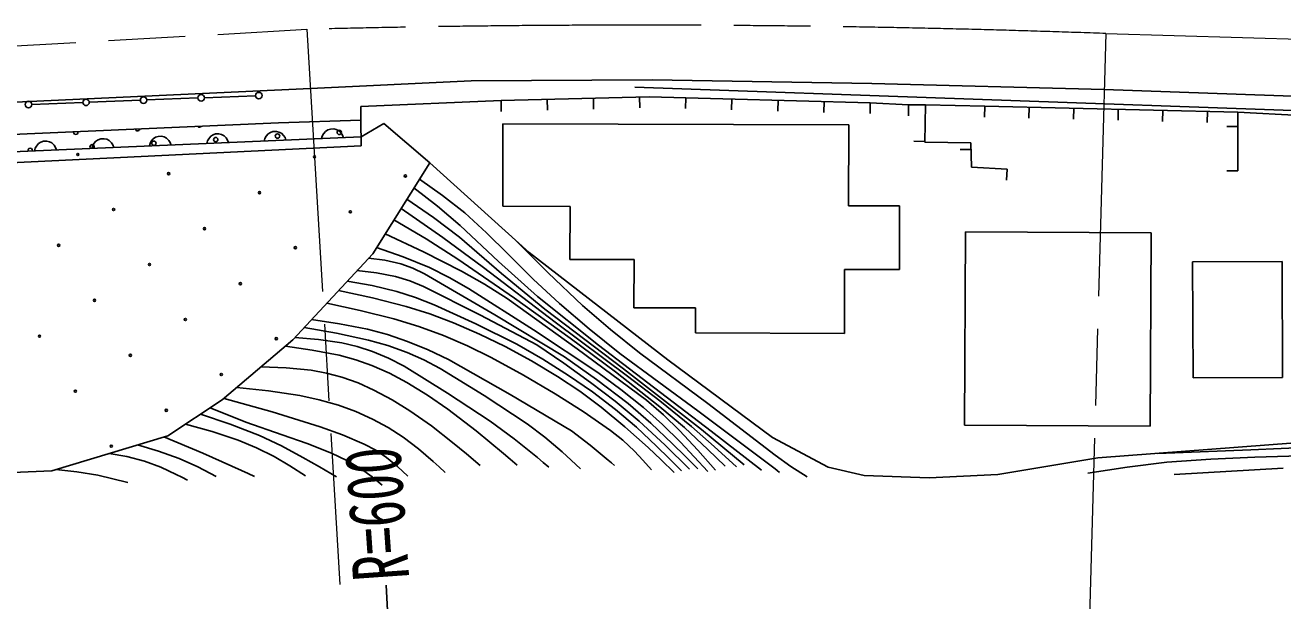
# Model space of a CAD drawing. Units: millimetres, scale not verified. Extents: x 40000 to 680000, y 20000 to 380000.
# Drawn here: x 398220 to 455682, y 264990 to 291290 of the extents above; entities that cross this region are included whole.
import ezdxf
from ezdxf.enums import TextEntityAlignment as Align

# ---------------------------------------------------------------- set-up
doc = ezdxf.new("R2010")
doc.units = ezdxf.units.MM
doc.header["$LTSCALE"] = 1000
doc.linetypes.add('CHAIN', pattern=[18.5, 12, -1.5, 3.5, -1.5])
for name, color, linetype, lineweight in [('M-BGD', 7, 'Continuous', 25), ('M-BMK', 2, 'CHAIN', 13), ('M-BMK-HTXT', 7, 'Continuous', 13)]:
    doc.layers.add(name, color=color, linetype=linetype, lineweight=lineweight)
doc.styles.add('ＭＳ ゴシック', font='')
doc.styles.get('ＭＳ ゴシック').set_extended_font_data('MS Gothic')

msp = doc.modelspace()

# ---------------------------------------------------------------- linework, layer by layer
at = {"layer": 'M-BGD'}
for p, q in [((418603, 288741), (411251, 288402)), ((426873, 288792), (418603, 288741)), ((436900, 288621), (426873, 288792)), ((447525, 288356), (436900, 288621)), ((411251, 288402), (397764, 287774)), ((406114, 287963), (403782, 287872)), ((408745, 288066), (406414, 287975)), ((426732, 288022), (419962, 287850)), ((422072, 287904), (422084, 287404)), ((424181, 287957), (424193, 287457)), ((426076, 288454), (551387, 283996)), ((426290, 288011), (426302, 287511)), ((436835, 287747), (426732, 288022)), ((428399, 287976), (428385, 287477)), ((430508, 287919), (430494, 287419)), ((497073, 286598), (447525, 288356)), ((400851, 287758), (398519, 287667)), ((403483, 287861), (401151, 287770)), ((419962, 287850), (413554, 287568)), ((413554, 287568), (413554, 286949)), ((419962, 287850), (419975, 287350)), ((432617, 287862), (432603, 287362)), ((434726, 287804), (434712, 287305)), ((436835, 287747), (436821, 287247)), ((438584, 287650), (436835, 287747)), ((439353, 287650), (438584, 287650)), ((438584, 287650), (438584, 287150)), ((439325, 285940), (439353, 287650)), ((442060, 287593), (439353, 287650)), ((442060, 287593), (442048, 287093)), ((453629, 287308), (442060, 287593)), ((444095, 287542), (444083, 287043)), ((446131, 287492), (446118, 286992)), ((448166, 287442), (448154, 286942)), ((450201, 287392), (450189, 286892)), ((452236, 287342), (452224, 286842)), ((376921, 285381), (409801, 286821)), ((376921, 285381), (409801, 286821)), ((409801, 286821), (413554, 286949)), ((413554, 286949), (413578, 285782)), ((414602, 286803), (413570, 286183)), ((416713, 285007), (414602, 286803)), ((420051, 286776), (420041, 283020)), ((435853, 286732), (420051, 286776)), ((453629, 284629), (453629, 287308)), ((453629, 287308), (456476, 287168)), ((413570, 286183), (392595, 285295)), ((404075, 286104), (404182, 286168)), ((404182, 286168), (404298, 286208)), ((404298, 286208), (404453, 286215)), ((404453, 286215), (404572, 286185)), ((404572, 286185), (404684, 286129)), ((406606, 286101), (406697, 286215)), ((406697, 286215), (406804, 286279)), ((406804, 286279), (406920, 286319)), ((406920, 286319), (407075, 286326)), ((407075, 286326), (407194, 286296)), ((407194, 286296), (407306, 286240)), ((407306, 286240), (407408, 286135)), ((409172, 286112), (409228, 286212)), ((409228, 286212), (409319, 286325)), ((409319, 286325), (409426, 286390)), ((409426, 286390), (409542, 286430)), ((409542, 286430), (409697, 286437)), ((409697, 286437), (409816, 286407)), ((409816, 286407), (409928, 286351)), ((409928, 286351), (410030, 286245)), ((410030, 286245), (410094, 286151)), ((411759, 286106), (411794, 286223)), ((411794, 286223), (411850, 286322)), ((411850, 286322), (411940, 286436)), ((411940, 286436), (412048, 286501)), ((412048, 286501), (412164, 286541)), ((412164, 286541), (412319, 286547)), ((412319, 286547), (412437, 286517)), ((412437, 286517), (412550, 286462)), ((412550, 286462), (412652, 286356)), ((412652, 286356), (412716, 286262)), ((412716, 286262), (412758, 286148)), ((435843, 283041), (435853, 286732)), ((453629, 286665), (453129, 286665)), ((362261, 283273), (413578, 285782)), ((398650, 285551), (398685, 285668)), ((398685, 285668), (398741, 285768)), ((398741, 285768), (398831, 285882)), ((398831, 285882), (398938, 285946)), ((398938, 285946), (399054, 285986)), ((399054, 285986), (399209, 285993)), ((399209, 285993), (399328, 285963)), ((399328, 285963), (399441, 285908)), ((399441, 285908), (399543, 285802)), ((399543, 285802), (399607, 285707)), ((399607, 285707), (399649, 285594)), ((401272, 285662), (401307, 285779)), ((401307, 285779), (401363, 285879)), ((401363, 285879), (401453, 285993)), ((401453, 285993), (401560, 286057)), ((401560, 286057), (401676, 286097)), ((401676, 286097), (401831, 286104)), ((401831, 286104), (401950, 286074)), ((401950, 286074), (402062, 286019)), ((402062, 286019), (402164, 285913)), ((402164, 285913), (402229, 285818)), ((402229, 285818), (402271, 285705)), ((403894, 285773), (403929, 285890)), ((403929, 285890), (403985, 285990)), ((403985, 285990), (404075, 286104)), ((404684, 286129), (404786, 286024)), ((404786, 286024), (404850, 285929)), ((404850, 285929), (404893, 285815)), ((406515, 285884), (406551, 286001)), ((406551, 286001), (406606, 286101)), ((407408, 286135), (407472, 286040)), ((407472, 286040), (407515, 285926)), ((409137, 285995), (409172, 286112)), ((410094, 286151), (410136, 286037)), ((439325, 285977), (438825, 285985)), ((441433, 285911), (439325, 285940)), ((441441, 285615), (440941, 285603)), ((441462, 284800), (441433, 285911)), ((414098, 280848), (416713, 285007)), ((421249, 280906), (416713, 285007)), ((443086, 284715), (441462, 284800)), ((443086, 284715), (443060, 284215)), ((453629, 284629), (453129, 284629)), ((416243, 284261), (417294, 283513)), ((415664, 283340), (416875, 282496)), ((415986, 283852), (417062, 283020)), ((417294, 283513), (418313, 282713)), ((415393, 282909), (417300, 281589)), ((417062, 283020), (418099, 282144)), ((423115, 283011), (420041, 283020)), ((423108, 280588), (423115, 283011)), ((438174, 283034), (435843, 283041)), ((438166, 280125), (438174, 283034)), ((415068, 282392), (416541, 281528)), ((416875, 282496), (418058, 281598)), ((418099, 282144), (419840, 280499)), ((418313, 282713), (419306, 281805)), ((414665, 281751), (416426, 280929)), ((417300, 281589), (419169, 280221)), ((418058, 281598), (419991, 279939)), ((419306, 281805), (420267, 280845)), ((441139, 273016), (441181, 281845)), ((441181, 281845), (449669, 281804)), ((449669, 281804), (449627, 272976)), ((414278, 281135), (415496, 280703)), ((416541, 281528), (417992, 280606)), ((420600, 281493), (422121, 279972)), ((410443, 276910), (414098, 280848)), ((413913, 280649), (414658, 280548)), ((414658, 280548), (415385, 280389)), ((415496, 280703), (416698, 280213)), ((416426, 280929), (418155, 280055)), ((417992, 280606), (420573, 278823)), ((419840, 280499), (421624, 278897)), ((420267, 280845), (421430, 279688)), ((427576, 276002), (421249, 280906)), ((426039, 280580), (423108, 280588)), ((426033, 278382), (426039, 280580)), ((451559, 280474), (455652, 280491)), ((451581, 275171), (451559, 280474)), ((455652, 280491), (455674, 275189)), ((413379, 280075), (414267, 279971)), ((414267, 279971), (415147, 279808)), ((415385, 280389), (415933, 280192)), ((415933, 280192), (416471, 279932)), ((416471, 279932), (419685, 278057)), ((416698, 280213), (417600, 279762)), ((418155, 280055), (419212, 279456)), ((419169, 280221), (422431, 277717)), ((419991, 279939), (421969, 278321)), ((422121, 279972), (423689, 278490)), ((435653, 277211), (435661, 280132)), ((438166, 280125), (435661, 280132)), ((412937, 279597), (414079, 279391)), ((414079, 279391), (415203, 279127)), ((415147, 279808), (415791, 279613)), ((415791, 279613), (416427, 279357)), ((416427, 279357), (419029, 278046)), ((417600, 279762), (418474, 279258)), ((419212, 279456), (420247, 278801)), ((421430, 279688), (422635, 278574)), ((412533, 279163), (414087, 278834)), ((414087, 278834), (415633, 278444)), ((415203, 279127), (416056, 278849)), ((416056, 278849), (416900, 278509)), ((418474, 279258), (421444, 277365)), ((420247, 278801), (423440, 276506)), ((420573, 278823), (423117, 276991)), ((421624, 278897), (424419, 276678)), ((412002, 278589), (413534, 278262)), ((413534, 278262), (415065, 277873)), ((415633, 278444), (416717, 278101)), ((416900, 278509), (418805, 277643)), ((421969, 278321), (425561, 275597)), ((422635, 278574), (423987, 277414)), ((423689, 278490), (424966, 277383)), ((428854, 278374), (426033, 278382)), ((428851, 277230), (428854, 278374)), ((411307, 277841), (412583, 277652)), ((412583, 277652), (413858, 277403)), ((415065, 277873), (416212, 277518)), ((416717, 278101), (417792, 277697)), ((417792, 277697), (418985, 277180)), ((418805, 277643), (420685, 276721)), ((419029, 278046), (421592, 276686)), ((419685, 278057), (422860, 276136)), ((422431, 277717), (425740, 275253)), ((410544, 277019), (411619, 276925)), ((410964, 277471), (412439, 277216)), ((412439, 277216), (413903, 276901)), ((413858, 277403), (414783, 277152)), ((414783, 277152), (415692, 276843)), ((416212, 277518), (417339, 277105)), ((417339, 277105), (418432, 276636)), ((418985, 277180), (420155, 276606)), ((421444, 277365), (424384, 275420)), ((423117, 276991), (425189, 275449)), ((423987, 277414), (425385, 276295)), ((424966, 277383), (426290, 276316)), ((428851, 277230), (435653, 277211)), ((407229, 274169), (410443, 276910)), ((410108, 276625), (411341, 276449)), ((411341, 276449), (412566, 276213)), ((411619, 276925), (412693, 276771)), ((412693, 276771), (413392, 276606)), ((413392, 276606), (414085, 276381)), ((413903, 276901), (414798, 276651)), ((414798, 276651), (415673, 276343)), ((415692, 276843), (416637, 276457)), ((416637, 276457), (417564, 276012)), ((418432, 276636), (419509, 276108)), ((420155, 276606), (421362, 275952)), ((420685, 276721), (421876, 276035)), ((421592, 276686), (422836, 275856)), ((423440, 276506), (426608, 274153)), ((424419, 276678), (427245, 274510)), ((412566, 276213), (413324, 276008)), ((413324, 276008), (414064, 275744)), ((414085, 276381), (414821, 276071)), ((414821, 276071), (415530, 275707)), ((415673, 276343), (416438, 276007)), ((416438, 276007), (417187, 275611)), ((417564, 276012), (420384, 274411)), ((419509, 276108), (420987, 275306)), ((421362, 275952), (422546, 275241)), ((421876, 276035), (423046, 275291)), ((422836, 275856), (424057, 274969)), ((422860, 276136), (424328, 275100)), ((425385, 276295), (428955, 273678)), ((426290, 276316), (429414, 274000)), ((432367, 272446), (427576, 276002)), ((409002, 275681), (410145, 275633)), ((410145, 275633), (411288, 275524)), ((411288, 275524), (411991, 275399)), ((411991, 275399), (412684, 275213)), ((414064, 275744), (414866, 275386)), ((414866, 275386), (415654, 274968)), ((415530, 275707), (417515, 274482)), ((417187, 275611), (419187, 274372)), ((420987, 275306), (422431, 274454)), ((423046, 275291), (424134, 274536)), ((424384, 275420), (425441, 274650)), ((425189, 275449), (427225, 273859)), ((425561, 275597), (429123, 272819)), ((425740, 275253), (427219, 274127)), ((407898, 274739), (409340, 274584)), ((412684, 275213), (413429, 274945)), ((413429, 274945), (414154, 274621)), ((415654, 274968), (416604, 274386)), ((422546, 275241), (423560, 274566)), ((424057, 274969), (425184, 274111)), ((424328, 275100), (425768, 274011)), ((455674, 275189), (451581, 275171)), ((404742, 272535), (407229, 274169)), ((407306, 274234), (409505, 273619)), ((409340, 274584), (410770, 274369)), ((410770, 274369), (411658, 274178)), ((411658, 274178), (412533, 273927)), ((414154, 274621), (414989, 274174)), ((414989, 274174), (415797, 273673)), ((416604, 274386), (417527, 273750)), ((417515, 274482), (419473, 273203)), ((419187, 274372), (421160, 273079)), ((420384, 274411), (423181, 272754)), ((422431, 274454), (423713, 273645)), ((423560, 274566), (424539, 273842)), ((424134, 274536), (425188, 273731)), ((425184, 274111), (426280, 273201)), ((425441, 274650), (426468, 273828)), ((426608, 274153), (427385, 273483)), ((427219, 274127), (428662, 272953)), ((427245, 274510), (429564, 272746)), ((406670, 273802), (408308, 273159)), ((409505, 273619), (411698, 272942)), ((412533, 273927), (413324, 273639)), ((413324, 273639), (414092, 273296)), ((415797, 273673), (416784, 272978)), ((417527, 273750), (418820, 272761)), ((423713, 273645), (424971, 272780)), ((424539, 273842), (425623, 272946)), ((425188, 273731), (426150, 272918)), ((425768, 274011), (426800, 273112)), ((426468, 273828), (427338, 273052)), ((427225, 273859), (428338, 272905)), ((428955, 273678), (432486, 271016)), ((429414, 274000), (432494, 271641)), ((405553, 273068), (406766, 272727)), ((406233, 273515), (407588, 273056)), ((407588, 273056), (408927, 272539)), ((408308, 273159), (409965, 272574)), ((414092, 273296), (414805, 272909)), ((416784, 272978), (417741, 272230)), ((419473, 273203), (420562, 272395)), ((421160, 273079), (421969, 272464)), ((425623, 272946), (426678, 271995)), ((426280, 273201), (427443, 272123)), ((426800, 273112), (427801, 272162)), ((427338, 273052), (428167, 272232)), ((427385, 273483), (428120, 272768)), ((428662, 272953), (429699, 272045)), ((449627, 272976), (441139, 273016)), ((399440, 270937), (404742, 272535)), ((404553, 272478), (406336, 271744)), ((406766, 272727), (407960, 272327)), ((408927, 272539), (409928, 272071)), ((409965, 272574), (411098, 272186)), ((411698, 272942), (412714, 272574)), ((412714, 272574), (413709, 272151)), ((414805, 272909), (415487, 272471)), ((415487, 272471), (416191, 271942)), ((418820, 272761), (420075, 271725)), ((420562, 272395), (421625, 271532)), ((421969, 272464), (422749, 271795)), ((423181, 272754), (424040, 272109)), ((424971, 272780), (425528, 272330)), ((426150, 272918), (427071, 272061)), ((428120, 272768), (428949, 271877)), ((428338, 272905), (429413, 271905)), ((429123, 272819), (430092, 272018)), ((429564, 272746), (431862, 270962)), ((434913, 271098), (432367, 272446)), ((403351, 272116), (404319, 271833)), ((404319, 271833), (405264, 271495)), ((407960, 272327), (408791, 271983)), ((408791, 271983), (409597, 271583)), ((409928, 272071), (410914, 271544)), ((411098, 272186), (412222, 271737)), ((413709, 272151), (414235, 271869)), ((414235, 271869), (414730, 271536)), ((416191, 271942), (416861, 271362)), ((417741, 272230), (418379, 271703)), ((424040, 272109), (424864, 271416)), ((425528, 272330), (426053, 271827)), ((426053, 271827), (426442, 271411)), ((426678, 271995), (427276, 271434)), ((427071, 272061), (427640, 271499)), ((427443, 272123), (428581, 271001)), ((427801, 272162), (428377, 271598)), ((428167, 272232), (428792, 271574)), ((428949, 271877), (429754, 270959)), ((429413, 271905), (429802, 271531)), ((429699, 272045), (430718, 271107)), ((430092, 272018), (431064, 271205)), ((456241, 272210), (447229, 271518)), ((454220, 271887), (449974, 271729)), ((458454, 272086), (454220, 271887)), ((402052, 271725), (402870, 271579)), ((402870, 271579), (403679, 271374)), ((403679, 271374), (404412, 271096)), ((405264, 271495), (406107, 271106)), ((406336, 271744), (408104, 270951)), ((409597, 271583), (410319, 271161)), ((410914, 271544), (411676, 271105)), ((412222, 271737), (412915, 271397)), ((412915, 271397), (413588, 271000)), ((414730, 271536), (415230, 271123)), ((416861, 271362), (417130, 271113)), ((418379, 271703), (419012, 271170)), ((420075, 271725), (420387, 271461)), ((420387, 271461), (420707, 271190)), ((421625, 271532), (421885, 271314)), ((421885, 271314), (422146, 271096)), ((422749, 271795), (423171, 271412)), ((423171, 271412), (423589, 271025)), ((424864, 271416), (425007, 271292)), ((425007, 271292), (425150, 271167)), ((426442, 271411), (426830, 270978)), ((427276, 271434), (427879, 270861)), ((427640, 271499), (428202, 270930)), ((428377, 271598), (428959, 271025)), ((428792, 271574), (429409, 270907)), ((429802, 271531), (430198, 271149)), ((432494, 271641), (433204, 271129)), ((447229, 271518), (442662, 270768)), ((448570, 271100), (450382, 271322)), ((450382, 271322), (452386, 271470)), ((452386, 271470), (454405, 271559)), ((454405, 271559), (458943, 271687)), ((395074, 270742), (399440, 270937)), ((399628, 270994), (400586, 270890)), ((400586, 270890), (401545, 270726)), ((401545, 270726), (402224, 270569)), ((404412, 271096), (405127, 270760)), ((405127, 270760), (405377, 270634)), ((406107, 271106), (406942, 270672)), ((408104, 270951), (408402, 270812)), ((408402, 270812), (408701, 270672)), ((410319, 271161), (411027, 270700)), ((411676, 271105), (412443, 270650)), ((413588, 271000), (414077, 270654)), ((414077, 270654), (414536, 270280)), ((415230, 271123), (415712, 270682)), ((417130, 271113), (417405, 270854)), ((432486, 271016), (432580, 270941)), ((432580, 270941), (432682, 270861)), ((433204, 271129), (433944, 270663)), ((436560, 270724), (434913, 271098)), ((439517, 270612), (436560, 270724)), ((442662, 270768), (439517, 270612)), ((446766, 270819), (448570, 271100)), ((450721, 270767), (455695, 271050)), ((402224, 270569), (402910, 270393)), ((405377, 270634), (405637, 270501)), ((414979, 260951), (414711, 265700))]:
    msp.add_line(p, q, dxfattribs=at)
for centre, radius in [((401001, 287764), 149), ((403632, 287866), 149), ((406264, 287969), 149), ((408895, 288072), 149), ((398370, 287661), 149), ((409750, 286225), 99.5), ((412574, 286389), 99.5), ((404103, 285897), 99.5), ((406927, 286061), 99.5), ((400625, 285383), 49.8), ((411441, 285274), 49.8), ((404776, 284509), 49.8), ((415593, 284400), 49.8), ((408928, 283635), 49.8), ((402264, 282870), 49.8), ((413080, 282761), 49.8), ((406415, 281996), 49.8), ((399751, 281231), 49.8), ((410567, 281122), 49.8), ((403902, 280357), 49.8), ((408054, 279483), 49.8), ((401390, 278718), 49.8), ((405541, 277844), 49.8), ((398877, 277080), 49.8), ((409693, 276970), 49.8), ((403028, 276206), 49.8), ((407180, 275332), 49.8), ((400516, 274567), 49.8), ((404667, 273693), 49.8), ((402154, 272054), 49.8)]:
    msp.add_circle(centre, radius, dxfattribs=at)
for centre, start, end in [((400532, 286398), 172.43628, 12.58168), ((403356, 286562), 195.81563, 349.20232), ((406180, 286726), 221.94551, 323.07244), ((398456, 285569), 347.31122, 197.53487), ((401279, 285733), 317.31848, 227.52757)]:
    msp.add_arc(centre, 99.5, start, end, dxfattribs=at)
at = {"layer": 'M-BMK'}
for p, q in [((370083, 288785), (411091, 291100)), ((411091, 291100), (412599, 265736)), ((447597, 290908), (446620, 256286)), ((447597, 290908), (468135, 290295))]:
    msp.add_line(p, q, dxfattribs=at)
msp.add_arc((426195, -308710), 600000, 87.95584, 91.44257, dxfattribs=at)
at = {"layer": 'M-BMK-HTXT'}
msp.add_line((414979, 260951), (414711, 265700), dxfattribs=at)

# ---------------------------------------------------------------- texts
at = {"layer": 'M-BGD', "style": 'ＭＳ ゴシック', "width": 0.7}
msp.add_text('R=600', height=2566, rotation=94, dxfattribs=at).set_placement((416539, 266053), align=Align.BOTTOM_LEFT)

doc.saveas('drawing.dxf')
